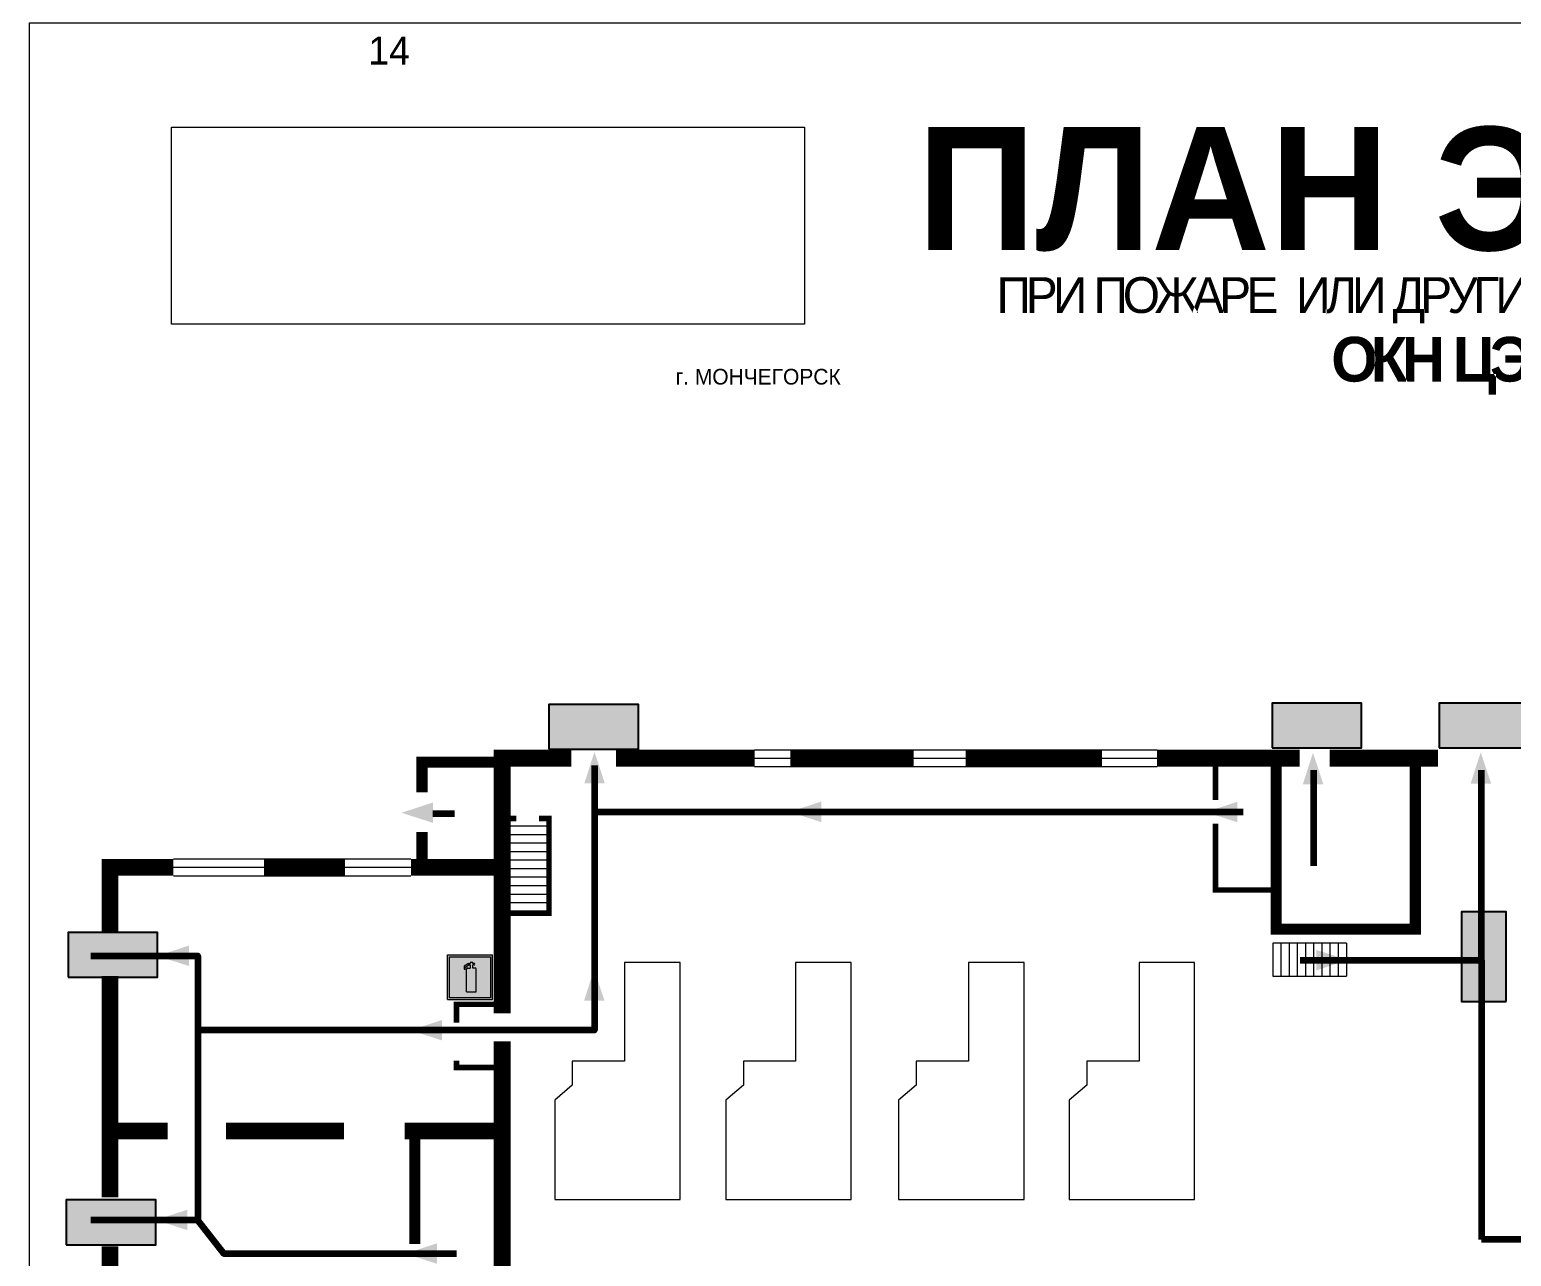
# Model space of a CAD drawing. Header units: millimetres. Extents: x 13810 to 67229, y 12374 to 21950.
# Drawn here: x 44358.4 to 44623.2, y 13933.7 to 14153 of the extents above; entities that cross this region are included whole.
import ezdxf

# ---------------------------------------------------------------- set-up
doc = ezdxf.new("R2010")
doc.units = ezdxf.units.MM
doc.layers.add('План_Штампы', color=7, linetype='Continuous')
doc.styles.add('обычный', font='arial.ttf')
picture_1 = doc.add_image_def('image1.jpg', size_in_pixel=(337, 105))

# ---------------------------------------------------------------- blocks, each defined once
blk = doc.blocks.new('A$C7B4425F7')
at = {"true_color": 0xffffff}
blk.add_hatch(color=7, dxfattribs=at).paths.add_polyline_path([(0, 0), (-16, 0), (-16, -8), (0, -8)])
h = blk.add_hatch(color=126)
h.paths.add_polyline_path([(-0.2, -0.2), (-15.8, -0.2), (-15.8, -7.8), (-0.2, -7.8)])
h.paths.add_polyline_path([(-11.76, -2.03), (-11.76, -3.66), (-11.17, -3.66, -0.568275), (-11.17, -6.18), (-12.58, -6.18), (-12.58, -2.03)], flags=16)
h.paths.add_polyline_path([(-13.33, -4.12, -0.495768), (-13.59, -6.18), (-15.03, -6.18), (-15.03, -2.03), (-13.59, -2.03, -0.487973)], flags=16)
h.paths.add_polyline_path([(-10.25, -2.03), (-9.48, -2.03), (-9.48, -6.18), (-10.25, -6.18)], flags=16)
h.paths.add_polyline_path([(-13.84, -3.69), (-14.24, -3.69), (-14.24, -3.03), (-13.9, -3.03, -0.692621)], flags=0)
h.paths.add_polyline_path([(-9.15, -2.03), (-8.4, -2.03), (-8.04, -3.07), (-7.68, -2.03), (-6.93, -2.03), (-7.64, -4.1), (-6.93, -6.18), (-7.68, -6.18), (-8.04, -5.14), (-8.4, -6.18), (-9.15, -6.18), (-8.44, -4.1)], flags=16)
h.paths.add_polyline_path([(-11.76, -4.46), (-11.42, -4.46, -0.692621), (-11.36, -5.12), (-11.76, -5.12)], flags=0)
h.paths.add_polyline_path([(-13.9, -5.2), (-14.24, -5.2), (-14.24, -4.55), (-13.84, -4.55, -0.708038)], flags=0)
edge = h.paths.add_edge_path(flags=16)
edge.add_ellipse((-5.51, -4.08), major_axis=(0, 2.05), ratio=0.586184, start_angle=0, end_angle=360)
edge = h.paths.add_edge_path(flags=0)
edge.add_ellipse((-5.51, -4.08), major_axis=(0, 1.14), ratio=0.454828, start_angle=0, end_angle=360)
h.paths.add_polyline_path([(-4.13, -4.96, 0.377264), (-3.48, -4.52, 0.0555), (-3.16, -2.03), (-1.66, -2.03), (-1.66, -4.96), (-0.96, -4.96), (-0.96, -7.01), (-1.75, -7.01), (-1.75, -6.18), (-3.3, -6.18), (-3.3, -7.02), (-4.13, -7.02)], flags=16)
h.paths.add_polyline_path([(-2.73, -2.91), (-2.28, -2.91), (-2.28, -4.96), (-3.05, -4.96, 0.079136)], flags=0)
at = {"color": 126}
blk.add_lwpolyline([(-16, -8), (0, -8), (0, 0), (-16, 0)], close=True, dxfattribs=at)
blk = doc.blocks.new('A$C32E8229D')
at = {"true_color": 0xffffff}
blk.add_hatch(color=7, dxfattribs=at).paths.add_polyline_path([(0, 0), (0, -8), (16, -8), (16, 0)])
h = blk.add_hatch(color=126)
h.paths.add_polyline_path([(0.2, -0.2), (15.8, -0.2), (15.8, -7.8), (0.2, -7.8)])
h.paths.add_polyline_path([(13.49, -2.05), (12.08, -2.05), (11.37, -2.63, 0.162397), (11.29, -2.84), (11.29, -3.63), (10.35, -3.63), (10.35, -4.05), (11.68, -4.05), (11.68, -3.48), (12.26, -4.28), (11.29, -5.1), (11.29, -6.78), (11.85, -6.78), (11.85, -5.44), (12.8, -4.64), (12.8, -5.94), (14.46, -5.94), (14.46, -5.39), (13.45, -5.39), (13.45, -3.97), (12.46, -2.59), (13.15, -2.59), (13.69, -3.34), (14.18, -3)], flags=16)
h.paths.add_polyline_path([(10.74, -1.82, 1), (11.8, -1.82, 1)], flags=16)
h.paths.add_polyline_path([(9.39, -3.59), (5.99, -3.59), (6.56, -3.03), (5.91, -3.03), (5.1, -3.83), (5.91, -4.64), (6.56, -4.64), (5.99, -4.09), (9.39, -4.09)], flags=16)
h.paths.add_polyline_path([(4.29, -1.08), (1.72, -1.08), (1.72, -6.6), (4.29, -6.6)], flags=16)
at = {"color": 126}
blk.add_lwpolyline([(16, -8), (0, -8), (0, 0), (16, 0)], close=True, dxfattribs=at)
blk = doc.blocks.new('A$C3AD82952')
at = {"true_color": 0xf5f5ff}
h = blk.add_hatch(color=7, dxfattribs=at)
h.dxf.hatch_style = 1
h.paths.add_polyline_path([(8.21, 8.73, 0.414214), (7.89, 9.05), (7.22, 9.05), (7.22, 9.92), (7.59, 9.92, 1), (7.57, 10.36), (7.22, 10.36), (7.22, 10.6), (6.43, 10.6), (6.43, 10.36), (6.01, 10.36), (4.74, 9.59), (4.74, 8.69), (4.98, 8.73), (4.98, 9.26), (6.12, 9.91), (6.43, 9.91), (6.43, 9.05), (5.76, 9.05, 0.414214), (5.44, 8.73), (5.44, 2.2), (8.21, 2.2)], flags=0)
h.paths.add_polyline_path([(12.8, 12.8), (0, 12.8), (0, 0), (12.8, 0)])
h.paths.add_polyline_path([(0.51, 12.29), (12.29, 12.29), (12.29, 0.51), (0.51, 0.51)], flags=16)
h.paths.add_polyline_path([(4.74, 9.59), (6.01, 10.36), (6.43, 10.36), (6.43, 10.6), (7.22, 10.6), (7.22, 10.36), (7.59, 10.36, -0.94586), (7.59, 9.92), (7.22, 9.92), (7.22, 9.05), (7.89, 9.05, -0.414214), (8.21, 8.73), (8.21, 2.2), (5.44, 2.2), (5.44, 8.73, -0.414214), (5.76, 9.05), (6.43, 9.05), (6.43, 9.91), (6.12, 9.91), (4.98, 9.26), (4.98, 8.73), (4.74, 8.69)], flags=0)
h = blk.add_hatch(color=242)
h.dxf.hatch_style = 1
h.paths.add_polyline_path([(12.29, 12.29), (0.51, 12.29), (0.51, 0.51), (12.29, 0.51)])
h.paths.add_polyline_path([(4.74, 8.69), (4.74, 9.59), (6.01, 10.36), (6.43, 10.36), (6.43, 10.6), (7.22, 10.6), (7.22, 10.36), (7.59, 10.36, -0.94586), (7.59, 9.92), (7.22, 9.92), (7.22, 9.05), (7.89, 9.05, -0.414214), (8.21, 8.73), (8.21, 2.2), (5.44, 2.2), (5.44, 8.73, -0.414214), (5.76, 9.05), (6.43, 9.05), (6.43, 9.91), (6.12, 9.91), (4.98, 9.26), (4.98, 8.73)], flags=16)
h = blk.add_hatch(color=7, dxfattribs=at)
h.dxf.hatch_style = 1
h.paths.add_polyline_path([(8.21, 8.73, 0.414214), (7.89, 9.05), (7.22, 9.05), (7.22, 9.92), (7.59, 9.92, 1), (7.57, 10.36), (7.22, 10.36), (7.22, 10.6), (6.43, 10.6), (6.43, 10.36), (6.01, 10.36), (4.74, 9.59), (4.74, 8.69), (4.98, 8.73), (4.98, 9.26), (6.12, 9.91), (6.43, 9.91), (6.43, 9.05), (5.76, 9.05, 0.414214), (5.44, 8.73), (5.44, 2.2), (8.21, 2.2)])
at = {"color": 242, "lineweight": 5}
for p, q in [((0, 0), (0, 12.8)), ((0, 12.8), (12.8, 12.8)), ((12.8, 0), (12.8, 12.8)), ((6.01, 10.36), (4.74, 9.59)), ((4.74, 9.59), (4.74, 8.69)), ((4.74, 8.69), (4.98, 8.73)), ((4.98, 9.26), (6.12, 9.91)), ((4.98, 8.73), (4.98, 9.26)), ((5.44, 2.2), (5.44, 8.73)), ((5.76, 9.05), (6.43, 9.05)), ((6.01, 10.36), (6.43, 10.36)), ((6.12, 9.91), (6.43, 9.91)), ((7.22, 10.6), (6.43, 10.6)), ((6.43, 10.6), (6.43, 10.36)), ((6.43, 9.91), (6.43, 9.05)), ((7.22, 10.36), (7.22, 10.6)), ((7.59, 10.36), (7.22, 10.36)), ((7.22, 9.05), (7.22, 9.92)), ((7.59, 9.92), (7.22, 9.92)), ((7.89, 9.05), (7.22, 9.05)), ((8.21, 2.2), (8.21, 8.73)), ((0, 0), (12.8, 0)), ((5.44, 2.2), (8.21, 2.2))]:
    blk.add_line(p, q, dxfattribs=at)
blk.add_lwpolyline([(0.51, 12.29), (12.29, 12.29), (12.29, 0.51), (0.51, 0.51)], close=True, dxfattribs=at)
for centre, radius, start, end in [((5.76, 8.73), 0.32, 90, 180), ((7.58, 10.14), 0.223, 273.1875, 86.8125), ((7.89, 8.73), 0.32, 0, 90)]:
    blk.add_arc(centre, radius, start, end, dxfattribs=at)

msp = doc.modelspace()

# ---------------------------------------------------------------- linework, layer by layer
at = {"color": 126, "lineweight": 0, "true_color": 0x008754}
msp.add_lwpolyline([(44358.4, 14154.23), (44958.4, 14154.23), (44958.4, 13759.23), (44358.4, 13759.23)], close=True, dxfattribs=at)
msp.add_lwpolyline([(44358.4, 14154.23), (44958.4, 14154.23), (44958.4, 13759.23), (44358.4, 13759.23)], close=True, dxfattribs=at)
msp.add_lwpolyline([(44358.4, 14154.23), (44958.4, 14154.23), (44958.4, 13759.23), (44358.4, 13759.23)], close=True, dxfattribs=at)
msp.add_lwpolyline([(44358.4, 14154.23), (44958.4, 14154.23), (44958.4, 13759.23), (44358.4, 13759.23)], close=True, dxfattribs=at)
at = {"lineweight": 0}
for points, const_width in [([(44428.5, 14016.64), (44428.5, 14022.03), (44442.84, 14022.03)], 2), ([(44442.84, 13977.12), (44442.84, 14022.73), (44455.2, 14022.73)], 3), ([(44463.15, 14022.73), (44487.95, 14022.73)], 3), ([(44494.35, 14022.73), (44516.36, 14022.73)], 3), ([(44525.64, 14022.73), (44550.04, 14022.73)], 3), ([(44559.86, 14022.73), (44585.32, 14022.73)], 3), ([(44570.32, 14015.27), (44570.32, 14022.73)], 1), ([(44581.13, 14022.73), (44581.13, 13992.17), (44606.02, 13992.17), (44606.02, 14022.73)], 2), ([(44590.68, 14022.73), (44610.04, 14022.73)], 3), ([(44445.37, 14011.94), (44442.84, 14011.94)], 1), ([(44449.4, 14011.94), (44451.2, 14011.94), (44451.2, 13995), (44442.84, 13995)], 1), ([(44428.5, 14009.54), (44428.5, 14003.23)], 2), ([(44570.32, 14011.02), (44570.32, 13999.16), (44581.13, 13999.16)], 1), ([(44372.76, 13991.57), (44372.76, 14003.23), (44384.08, 14003.23)], 3), ([(44400.26, 14003.23), (44414.72, 14003.23)], 3), ([(44426.52, 14003.23), (44442.84, 14003.23)], 3), ([(44372.76, 13944.21), (44372.76, 13983.76)], 3), ([(44434.69, 13975.47), (44434.69, 13978.72), (44442.84, 13978.72)], 1), ([(44442.84, 13972.09), (44442.84, 13924.2)], 3), ([(44434.69, 13968.63), (44434.69, 13967.43), (44442.84, 13967.43)], 1), ([(44383.05, 13956.07), (44372.76, 13956.07)], 3), ([(44393.48, 13956.07), (44414.59, 13956.07)], 3), ([(44425.41, 13956.07), (44442.84, 13956.07)], 3), ([(44427.23, 13935.9), (44427.23, 13956.07)], 2), ([(44382.4, 13923.09), (44372.76, 13923.09), (44372.76, 13935.48)], 3)]:
    msp.add_lwpolyline(points, dxfattribs=dict(at, const_width=const_width))
for points in [[(44487.95, 14024.23), (44559.86, 14024.23)], [(44487.95, 14022.73), (44559.86, 14022.73)], [(44487.95, 14021.23), (44559.86, 14021.23)], [(44442.84, 14010.61), (44451.2, 14010.61)], [(44442.84, 14009.09), (44451.2, 14009.09)], [(44442.84, 14009.09), (44451.2, 14009.09)], [(44442.84, 14007.57), (44451.2, 14007.57)], [(44442.84, 14007.57), (44451.2, 14007.57)], [(44384.08, 14004.73), (44426.52, 14004.73)], [(44442.84, 14006.05), (44451.2, 14006.05)], [(44442.84, 14006.05), (44451.2, 14006.05)], [(44442.84, 14004.53), (44451.2, 14004.53)], [(44442.84, 14004.53), (44451.2, 14004.53)], [(44384.08, 14003.23), (44426.52, 14003.23)], [(44384.08, 14001.72), (44426.52, 14001.72)], [(44442.84, 14003.01), (44451.2, 14003.01)], [(44442.84, 14003.01), (44451.2, 14003.01)], [(44442.84, 14001.49), (44451.2, 14001.49)], [(44442.84, 14001.49), (44451.2, 14001.49)], [(44442.84, 13999.97), (44451.2, 13999.97)], [(44442.84, 13999.97), (44451.2, 13999.97)], [(44442.84, 13998.44), (44451.2, 13998.44)], [(44442.84, 13998.44), (44451.2, 13998.44)], [(44442.84, 13996.92), (44451.2, 13996.92)], [(44580.52, 13989.66), (44580.52, 13983.75)], [(44593.68, 13989.66), (44580.52, 13989.66)], [(44581.98, 13989.66), (44581.98, 13983.75)], [(44581.98, 13989.66), (44581.98, 13983.75)], [(44583.44, 13989.66), (44583.44, 13983.75)], [(44583.44, 13989.66), (44583.44, 13983.75)], [(44584.91, 13989.66), (44584.91, 13983.75)], [(44584.91, 13989.66), (44584.91, 13983.75)], [(44586.37, 13989.66), (44586.37, 13983.75)], [(44586.37, 13989.66), (44586.37, 13983.75)], [(44587.83, 13989.66), (44587.83, 13983.75)], [(44587.83, 13989.66), (44587.83, 13983.75)], [(44589.29, 13989.66), (44589.29, 13983.75)], [(44589.29, 13989.66), (44589.29, 13983.75)], [(44590.75, 13989.66), (44590.75, 13983.75)], [(44590.75, 13989.66), (44590.75, 13983.75)], [(44592.22, 13989.66), (44592.22, 13983.75)], [(44592.22, 13989.66), (44592.22, 13983.75)], [(44593.68, 13989.66), (44593.68, 13983.75)], [(44452.23, 13943.82), (44474.64, 13943.82), (44474.64, 13986.23), (44464.71, 13986.23), (44464.71, 13968.56), (44455.37, 13968.56), (44455.37, 13964.24), (44452.23, 13961.59), (44452.23, 13943.82)], [(44482.79, 13943.82), (44505.2, 13943.82), (44505.2, 13986.23), (44495.27, 13986.23), (44495.27, 13968.56), (44485.94, 13968.56), (44485.94, 13964.24), (44482.79, 13961.59), (44482.79, 13943.82)], [(44513.68, 13943.82), (44536.09, 13943.82), (44536.09, 13986.23), (44526.16, 13986.23), (44526.16, 13968.56), (44516.82, 13968.56), (44516.82, 13964.24), (44513.68, 13961.59), (44513.68, 13943.82)], [(44544.14, 13943.82), (44566.55, 13943.82), (44566.55, 13986.23), (44556.63, 13986.23), (44556.63, 13968.56), (44547.29, 13968.56), (44547.29, 13964.24), (44544.14, 13961.59), (44544.14, 13943.82)], [(44580.52, 13983.75), (44593.68, 13983.75)]]:
    msp.add_lwpolyline(points, dxfattribs=at)
at = {"color": 126, "lineweight": 100, "true_color": 0x008754}
for points in [[(44459.33, 14021.41), (44459.33, 14013.06)], [(44585.42, 13986.61), (44617.86, 13986.61), (44617.86, 14020.56)], [(44587.82, 14020.56), (44587.82, 14003.46)], [(44459.33, 14013.06), (44459.33, 13974.09), (44388.48, 13974.09)], [(44434.33, 14012.8), (44430.42, 14012.8)], [(44575.26, 14013.06), (44459.33, 14013.06)], [(44369.32, 13987.4), (44388.48, 13987.4), (44388.48, 13940.16), (44369.32, 13940.16)], [(44617.86, 13986.61), (44617.86, 13936.67)], [(44434.66, 13934.1), (44393.13, 13934.1), (44388.48, 13940.16)], [(44679.49, 13936.67), (44617.86, 13936.67)]]:
    msp.add_lwpolyline(points, dxfattribs=at)
at = {"layer": 'План_Штампы', "color": 126, "true_color": 0x008754}
for points in [[(44461.18, 14018.24), (44457.52, 14018.24), (44459.33, 14023.87)], [(44589.57, 14018.08), (44585.91, 14018.08), (44587.72, 14023.7)], [(44619.55, 14018.17), (44615.89, 14018.18), (44617.69, 14023.8)], [(44430.48, 14014.82), (44430.48, 14011.16), (44424.86, 14012.97)], [(44499.84, 14014.98), (44499.84, 14011.31), (44494.22, 14013.12)], [(44574.2, 14014.94), (44574.19, 14011.28), (44568.57, 14013.09)], [(44386.87, 13989.23), (44386.86, 13985.57), (44381.24, 13987.38)], [(44588.29, 13984.79), (44588.29, 13988.45), (44593.91, 13986.64)], [(44461.12, 13979.35), (44457.46, 13979.35), (44459.27, 13984.98)], [(44432.09, 13975.93), (44432.08, 13972.27), (44426.46, 13974.08)], [(44386.6, 13942.01), (44386.59, 13938.35), (44380.97, 13940.16)], [(44431.18, 13936), (44431.17, 13932.34), (44425.55, 13934.14)]]:
    msp.add_solid(points, dxfattribs=at)

# ---------------------------------------------------------------- block references
at = {"xscale": 0.625, "yscale": 0.625, "zscale": 0.625}
msp.add_blockref('A$C3AD82952', (44433.08, 13979.56), dxfattribs=at)
at = {"layer": 'План_Штампы'}
for p in [(44467.17, 14032.35), (44596.4, 14032.59), (44626.25, 14032.59), (44381.26, 13991.57), (44380.92, 13943.74)]:
    msp.add_blockref('A$C7B4425F7', p, dxfattribs=at)
at = {"layer": 'План_Штампы', "color": 126, "true_color": 0x008754, "xscale": -1, "rotation": 90}
msp.add_blockref('A$C32E8229D', (44614.24, 13995.24), dxfattribs=at)

# ---------------------------------------------------------------- texts
at = {"lineweight": 0, "style": 'обычный'}
for s, insert, char_height, width, attachment_point in [('{\\fProxima Nova Rg|b0|i0|c204|p2;14\\H1.1667x; }', (44422.63, 14149.25), 5, 126.6484, 5), ('{\\fProxima Nova Rg|b1|i0|c204|p2;ПЛАН ЭВАКУАЦИИ}', (44517.02, 14135.56), 22, 493.8901, 1), ('\\pi-8.4,l8.4,t8.4;{\\fProxima Nova Rg|b0|i0|c204|p2;г. МОНЧЕГОРСК\\H1.1997x; }', (44488.57, 14090.92), 2.8, 126.6484, 5)]:
    msp.add_mtext(s, dxfattribs=dict(at, insert=insert, char_height=char_height, width=width, attachment_point=attachment_point))
at = {"color": 0, "lineweight": 0, "insert": (44668.64, 14103.34), "char_height": 8, "width": 449.2158, "attachment_point": 5, "style": 'обычный'}
msp.add_mtext('{\\fArial Black|b1|i0|c204|p34;\\H2x;\\T0.85;  \\fArial Narrow|b0|i0|c204|p34;\\H0.8x;\\W0.9;\\P\\fProxima Nova Rg|b0|i0|c204|p2;\\H0.5x;\\W1;\\C256;ПРИ ПОЖАРЕ  ИЛИ ДРУГИХ ЧРЕЗВЫЧАЙНЫХ СИТУАЦИЯХ  ИЗ ПОМЕЩЕНИЙ \\fProxima Nova Rg|b1|i0|c204|p2;\\H1.25x;\\PОКН ЦЭН: ЗДАНИЕ ПЕРЕДЕЛА №1\\P1 ЭТАЖ}', dxfattribs=at)

# ---------------------------------------------------------------- pictures from other files: only their frames are drawn
at = {"color": 7, "lineweight": 0, "true_color": 0xf5f5ff}
image = msp.add_image(picture_1, insert=(44383.76, 14100.31), size_in_units=(113.11, 35.24), dxfattribs=at)
image.dxf.flags = 7

doc.saveas('drawing.dxf')
